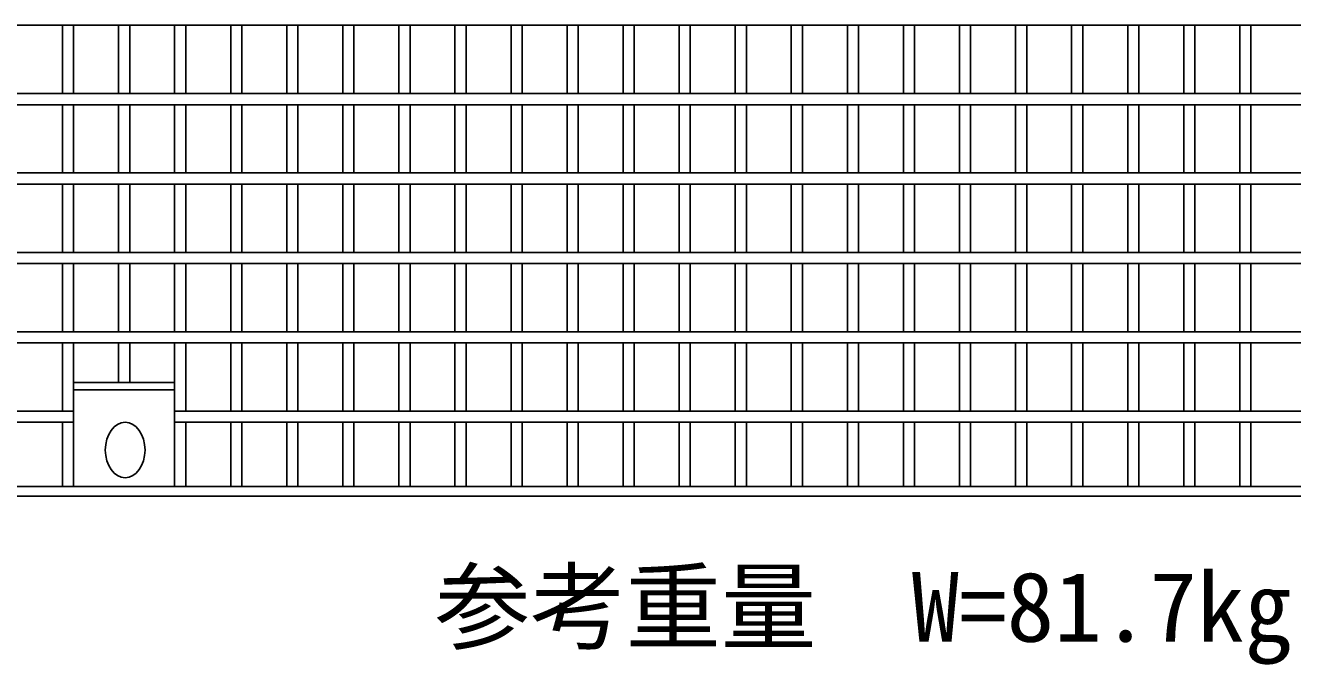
# Model space of a CAD drawing. Units: millimetres, scale not verified. Extents: x -25200 to 25200, y -8910 to 8910.
# Drawn here: x -7375 to -6577, y 2010 to 2413 of the extents above; entities that cross this region are included whole.
import ezdxf
from ezdxf.enums import TextEntityAlignment as Align

# ---------------------------------------------------------------- set-up
doc = ezdxf.new("R2010")
doc.units = ezdxf.units.MM
doc.header["$LTSCALE"] = 30
doc.layers.add('0-0_DIM', color=7, linetype='Continuous', lineweight=25)
doc.layers.add('0-2_HATCH', color=6, linetype='Continuous', lineweight=25)
doc.styles.add('ＭＳ ゴシック', font='')
doc.styles.get('ＭＳ ゴシック').set_extended_font_data('MS Gothic')

msp = doc.modelspace()

# ---------------------------------------------------------------- linework, layer by layer
at = {"layer": '0-2_HATCH'}
for p, q in [((-7422.21, 2412.91), (-6427.21, 2412.91)), ((-7351.64, 2369.91), (-7351.64, 2412.91)), ((-7344.64, 2369.91), (-7344.64, 2412.91)), ((-7316.36, 2369.91), (-7316.36, 2412.91)), ((-7309.36, 2369.91), (-7309.36, 2412.91)), ((-7281.07, 2369.91), (-7281.07, 2412.91)), ((-7274.07, 2369.91), (-7274.07, 2412.91)), ((-7245.78, 2369.91), (-7245.78, 2412.91)), ((-7238.78, 2369.91), (-7238.78, 2412.91)), ((-7210.5, 2369.91), (-7210.5, 2412.91)), ((-7203.5, 2369.91), (-7203.5, 2412.91)), ((-7175.21, 2369.91), (-7175.21, 2412.91)), ((-7168.21, 2369.91), (-7168.21, 2412.91)), ((-7139.93, 2369.91), (-7139.93, 2412.91)), ((-7132.93, 2369.91), (-7132.93, 2412.91)), ((-7104.64, 2369.91), (-7104.64, 2412.91)), ((-7097.64, 2369.91), (-7097.64, 2412.91)), ((-7069.36, 2369.91), (-7069.36, 2412.91)), ((-7062.36, 2369.91), (-7062.36, 2412.91)), ((-7034.07, 2369.91), (-7034.07, 2412.91)), ((-7027.07, 2369.91), (-7027.07, 2412.91)), ((-6998.78, 2369.91), (-6998.78, 2412.91)), ((-6991.78, 2369.91), (-6991.78, 2412.91)), ((-6963.5, 2369.91), (-6963.5, 2412.91)), ((-6956.5, 2369.91), (-6956.5, 2412.91)), ((-6928.21, 2369.91), (-6928.21, 2412.91)), ((-6921.21, 2369.91), (-6921.21, 2412.91)), ((-6892.93, 2369.91), (-6892.93, 2412.91)), ((-6885.93, 2369.91), (-6885.93, 2412.91)), ((-6857.64, 2369.91), (-6857.64, 2412.91)), ((-6850.64, 2369.91), (-6850.64, 2412.91)), ((-6822.36, 2369.91), (-6822.36, 2412.91)), ((-6815.36, 2369.91), (-6815.36, 2412.91)), ((-6787.07, 2369.91), (-6787.07, 2412.91)), ((-6780.07, 2369.91), (-6780.07, 2412.91)), ((-6751.78, 2369.91), (-6751.78, 2412.91)), ((-6744.78, 2369.91), (-6744.78, 2412.91)), ((-6716.5, 2369.91), (-6716.5, 2412.91)), ((-6709.5, 2369.91), (-6709.5, 2412.91)), ((-6681.21, 2369.91), (-6681.21, 2412.91)), ((-6674.21, 2369.91), (-6674.21, 2412.91)), ((-6645.93, 2369.91), (-6645.93, 2412.91)), ((-6638.93, 2369.91), (-6638.93, 2412.91)), ((-6610.64, 2369.91), (-6610.64, 2412.91)), ((-6603.64, 2369.91), (-6603.64, 2412.91)), ((-6427.21, 2369.91), (-7422.21, 2369.91)), ((-7422.21, 2362.91), (-6427.21, 2362.91)), ((-7351.64, 2319.91), (-7351.64, 2362.91)), ((-7344.64, 2319.91), (-7344.64, 2362.91)), ((-7316.36, 2319.91), (-7316.36, 2362.91)), ((-7309.36, 2319.91), (-7309.36, 2362.91)), ((-7281.07, 2319.91), (-7281.07, 2362.91)), ((-7274.07, 2319.91), (-7274.07, 2362.91)), ((-7245.78, 2319.91), (-7245.78, 2362.91)), ((-7238.78, 2319.91), (-7238.78, 2362.91)), ((-7210.5, 2319.91), (-7210.5, 2362.91)), ((-7203.5, 2319.91), (-7203.5, 2362.91)), ((-7175.21, 2319.91), (-7175.21, 2362.91)), ((-7168.21, 2319.91), (-7168.21, 2362.91)), ((-7139.93, 2319.91), (-7139.93, 2362.91)), ((-7132.93, 2319.91), (-7132.93, 2362.91)), ((-7104.64, 2319.91), (-7104.64, 2362.91)), ((-7097.64, 2319.91), (-7097.64, 2362.91)), ((-7069.36, 2319.91), (-7069.36, 2362.91)), ((-7062.36, 2319.91), (-7062.36, 2362.91)), ((-7034.07, 2319.91), (-7034.07, 2362.91)), ((-7027.07, 2319.91), (-7027.07, 2362.91)), ((-6998.78, 2319.91), (-6998.78, 2362.91)), ((-6991.78, 2319.91), (-6991.78, 2362.91)), ((-6963.5, 2319.91), (-6963.5, 2362.91)), ((-6956.5, 2319.91), (-6956.5, 2362.91)), ((-6928.21, 2319.91), (-6928.21, 2362.91)), ((-6921.21, 2319.91), (-6921.21, 2362.91)), ((-6892.93, 2319.91), (-6892.93, 2362.91)), ((-6885.93, 2319.91), (-6885.93, 2362.91)), ((-6857.64, 2319.91), (-6857.64, 2362.91)), ((-6850.64, 2319.91), (-6850.64, 2362.91)), ((-6822.36, 2319.91), (-6822.36, 2362.91)), ((-6815.36, 2319.91), (-6815.36, 2362.91)), ((-6787.07, 2319.91), (-6787.07, 2362.91)), ((-6780.07, 2319.91), (-6780.07, 2362.91)), ((-6751.78, 2319.91), (-6751.78, 2362.91)), ((-6744.78, 2319.91), (-6744.78, 2362.91)), ((-6716.5, 2319.91), (-6716.5, 2362.91)), ((-6709.5, 2319.91), (-6709.5, 2362.91)), ((-6681.21, 2319.91), (-6681.21, 2362.91)), ((-6674.21, 2319.91), (-6674.21, 2362.91)), ((-6645.93, 2319.91), (-6645.93, 2362.91)), ((-6638.93, 2319.91), (-6638.93, 2362.91)), ((-6610.64, 2319.91), (-6610.64, 2362.91)), ((-6603.64, 2319.91), (-6603.64, 2362.91)), ((-6427.21, 2319.91), (-7422.21, 2319.91)), ((-7422.21, 2312.91), (-6427.21, 2312.91)), ((-7351.64, 2269.91), (-7351.64, 2312.91)), ((-7344.64, 2269.91), (-7344.64, 2312.91)), ((-7316.36, 2269.91), (-7316.36, 2312.91)), ((-7309.36, 2269.91), (-7309.36, 2312.91)), ((-7281.07, 2269.91), (-7281.07, 2312.91)), ((-7274.07, 2269.91), (-7274.07, 2312.91)), ((-7245.78, 2269.91), (-7245.78, 2312.91)), ((-7238.78, 2269.91), (-7238.78, 2312.91)), ((-7210.5, 2269.91), (-7210.5, 2312.91)), ((-7203.5, 2269.91), (-7203.5, 2312.91)), ((-7175.21, 2269.91), (-7175.21, 2312.91)), ((-7168.21, 2269.91), (-7168.21, 2312.91)), ((-7139.93, 2269.91), (-7139.93, 2312.91)), ((-7132.93, 2269.91), (-7132.93, 2312.91)), ((-7104.64, 2269.91), (-7104.64, 2312.91)), ((-7097.64, 2269.91), (-7097.64, 2312.91)), ((-7069.36, 2269.91), (-7069.36, 2312.91)), ((-7062.36, 2269.91), (-7062.36, 2312.91)), ((-7034.07, 2269.91), (-7034.07, 2312.91)), ((-7027.07, 2269.91), (-7027.07, 2312.91)), ((-6998.78, 2269.91), (-6998.78, 2312.91)), ((-6991.78, 2269.91), (-6991.78, 2312.91)), ((-6963.5, 2269.91), (-6963.5, 2312.91)), ((-6956.5, 2269.91), (-6956.5, 2312.91)), ((-6928.21, 2269.91), (-6928.21, 2312.91)), ((-6921.21, 2269.91), (-6921.21, 2312.91)), ((-6892.93, 2269.91), (-6892.93, 2312.91)), ((-6885.93, 2269.91), (-6885.93, 2312.91)), ((-6857.64, 2269.91), (-6857.64, 2312.91)), ((-6850.64, 2269.91), (-6850.64, 2312.91)), ((-6822.36, 2269.91), (-6822.36, 2312.91)), ((-6815.36, 2269.91), (-6815.36, 2312.91)), ((-6787.07, 2269.91), (-6787.07, 2312.91)), ((-6780.07, 2269.91), (-6780.07, 2312.91)), ((-6751.78, 2269.91), (-6751.78, 2312.91)), ((-6744.78, 2269.91), (-6744.78, 2312.91)), ((-6716.5, 2269.91), (-6716.5, 2312.91)), ((-6709.5, 2269.91), (-6709.5, 2312.91)), ((-6681.21, 2269.91), (-6681.21, 2312.91)), ((-6674.21, 2269.91), (-6674.21, 2312.91)), ((-6645.93, 2269.91), (-6645.93, 2312.91)), ((-6638.93, 2269.91), (-6638.93, 2312.91)), ((-6610.64, 2269.91), (-6610.64, 2312.91)), ((-6603.64, 2269.91), (-6603.64, 2312.91)), ((-6427.21, 2269.91), (-7422.21, 2269.91)), ((-7422.21, 2262.91), (-6427.21, 2262.91)), ((-7351.64, 2219.91), (-7351.64, 2262.91)), ((-7344.64, 2219.91), (-7344.64, 2262.91)), ((-7316.36, 2219.91), (-7316.36, 2262.91)), ((-7309.36, 2219.91), (-7309.36, 2262.91)), ((-7281.07, 2219.91), (-7281.07, 2262.91)), ((-7274.07, 2219.91), (-7274.07, 2262.91)), ((-7245.78, 2219.91), (-7245.78, 2262.91)), ((-7238.78, 2219.91), (-7238.78, 2262.91)), ((-7210.5, 2219.91), (-7210.5, 2262.91)), ((-7203.5, 2219.91), (-7203.5, 2262.91)), ((-7175.21, 2219.91), (-7175.21, 2262.91)), ((-7168.21, 2219.91), (-7168.21, 2262.91)), ((-7139.93, 2219.91), (-7139.93, 2262.91)), ((-7132.93, 2219.91), (-7132.93, 2262.91)), ((-7104.64, 2219.91), (-7104.64, 2262.91)), ((-7097.64, 2219.91), (-7097.64, 2262.91)), ((-7069.36, 2219.91), (-7069.36, 2262.91)), ((-7062.36, 2219.91), (-7062.36, 2262.91)), ((-7034.07, 2219.91), (-7034.07, 2262.91)), ((-7027.07, 2219.91), (-7027.07, 2262.91)), ((-6998.78, 2219.91), (-6998.78, 2262.91)), ((-6991.78, 2219.91), (-6991.78, 2262.91)), ((-6963.5, 2219.91), (-6963.5, 2262.91)), ((-6956.5, 2219.91), (-6956.5, 2262.91)), ((-6928.21, 2219.91), (-6928.21, 2262.91)), ((-6921.21, 2219.91), (-6921.21, 2262.91)), ((-6892.93, 2219.91), (-6892.93, 2262.91)), ((-6885.93, 2219.91), (-6885.93, 2262.91)), ((-6857.64, 2219.91), (-6857.64, 2262.91)), ((-6850.64, 2219.91), (-6850.64, 2262.91)), ((-6822.36, 2219.91), (-6822.36, 2262.91)), ((-6815.36, 2219.91), (-6815.36, 2262.91)), ((-6787.07, 2219.91), (-6787.07, 2262.91)), ((-6780.07, 2219.91), (-6780.07, 2262.91)), ((-6751.78, 2219.91), (-6751.78, 2262.91)), ((-6744.78, 2219.91), (-6744.78, 2262.91)), ((-6716.5, 2219.91), (-6716.5, 2262.91)), ((-6709.5, 2219.91), (-6709.5, 2262.91)), ((-6681.21, 2219.91), (-6681.21, 2262.91)), ((-6674.21, 2219.91), (-6674.21, 2262.91)), ((-6645.93, 2219.91), (-6645.93, 2262.91)), ((-6638.93, 2219.91), (-6638.93, 2262.91)), ((-6610.64, 2219.91), (-6610.64, 2262.91)), ((-6603.64, 2219.91), (-6603.64, 2262.91)), ((-6427.21, 2219.91), (-7422.21, 2219.91)), ((-7422.21, 2212.91), (-6427.21, 2212.91)), ((-7351.64, 2169.91), (-7351.64, 2212.91)), ((-7344.64, 2212.91), (-7344.64, 2122.41)), ((-7316.36, 2187.91), (-7316.36, 2212.91)), ((-7309.36, 2187.91), (-7309.36, 2212.91)), ((-7281.07, 2122.41), (-7281.07, 2212.91)), ((-7274.07, 2169.91), (-7274.07, 2212.91)), ((-7245.78, 2169.91), (-7245.78, 2212.91)), ((-7238.78, 2169.91), (-7238.78, 2212.91)), ((-7210.5, 2169.91), (-7210.5, 2212.91)), ((-7203.5, 2169.91), (-7203.5, 2212.91)), ((-7175.21, 2169.91), (-7175.21, 2212.91)), ((-7168.21, 2169.91), (-7168.21, 2212.91)), ((-7139.93, 2169.91), (-7139.93, 2212.91)), ((-7132.93, 2169.91), (-7132.93, 2212.91)), ((-7104.64, 2169.91), (-7104.64, 2212.91)), ((-7097.64, 2169.91), (-7097.64, 2212.91)), ((-7069.36, 2169.91), (-7069.36, 2212.91)), ((-7062.36, 2169.91), (-7062.36, 2212.91)), ((-7034.07, 2169.91), (-7034.07, 2212.91)), ((-7027.07, 2169.91), (-7027.07, 2212.91)), ((-6998.78, 2169.91), (-6998.78, 2212.91)), ((-6991.78, 2169.91), (-6991.78, 2212.91)), ((-6963.5, 2169.91), (-6963.5, 2212.91)), ((-6956.5, 2169.91), (-6956.5, 2212.91)), ((-6928.21, 2169.91), (-6928.21, 2212.91)), ((-6921.21, 2169.91), (-6921.21, 2212.91)), ((-6892.93, 2169.91), (-6892.93, 2212.91)), ((-6885.93, 2169.91), (-6885.93, 2212.91)), ((-6857.64, 2169.91), (-6857.64, 2212.91)), ((-6850.64, 2169.91), (-6850.64, 2212.91)), ((-6822.36, 2169.91), (-6822.36, 2212.91)), ((-6815.36, 2169.91), (-6815.36, 2212.91)), ((-6787.07, 2169.91), (-6787.07, 2212.91)), ((-6780.07, 2169.91), (-6780.07, 2212.91)), ((-6751.78, 2169.91), (-6751.78, 2212.91)), ((-6744.78, 2169.91), (-6744.78, 2212.91)), ((-6716.5, 2169.91), (-6716.5, 2212.91)), ((-6709.5, 2169.91), (-6709.5, 2212.91)), ((-6681.21, 2169.91), (-6681.21, 2212.91)), ((-6674.21, 2169.91), (-6674.21, 2212.91)), ((-6645.93, 2169.91), (-6645.93, 2212.91)), ((-6638.93, 2169.91), (-6638.93, 2212.91)), ((-6610.64, 2169.91), (-6610.64, 2212.91)), ((-6603.64, 2169.91), (-6603.64, 2212.91)), ((-7344.64, 2187.91), (-7281.07, 2187.91)), ((-7344.64, 2183.41), (-7281.07, 2183.41)), ((-7344.64, 2169.91), (-7422.21, 2169.91)), ((-6568.36, 2169.91), (-7281.07, 2169.91)), ((-7422.21, 2162.91), (-7344.64, 2162.91)), ((-7351.64, 2122.41), (-7351.64, 2162.91)), ((-7281.07, 2162.91), (-6568.36, 2162.91)), ((-7274.07, 2122.41), (-7274.07, 2162.91)), ((-7245.78, 2122.41), (-7245.78, 2162.91)), ((-7238.78, 2122.41), (-7238.78, 2162.91)), ((-7210.5, 2122.41), (-7210.5, 2162.91)), ((-7203.5, 2122.41), (-7203.5, 2162.91)), ((-7175.21, 2122.41), (-7175.21, 2162.91)), ((-7168.21, 2122.41), (-7168.21, 2162.91)), ((-7139.93, 2122.41), (-7139.93, 2162.91)), ((-7132.93, 2122.41), (-7132.93, 2162.91)), ((-7104.64, 2122.41), (-7104.64, 2162.91)), ((-7097.64, 2122.41), (-7097.64, 2162.91)), ((-7069.36, 2122.41), (-7069.36, 2162.91)), ((-7062.36, 2122.41), (-7062.36, 2162.91)), ((-7034.07, 2122.41), (-7034.07, 2162.91)), ((-7027.07, 2122.41), (-7027.07, 2162.91)), ((-6998.78, 2122.41), (-6998.78, 2162.91)), ((-6991.78, 2122.41), (-6991.78, 2162.91)), ((-6963.5, 2122.41), (-6963.5, 2162.91)), ((-6956.5, 2122.41), (-6956.5, 2162.91)), ((-6928.21, 2122.41), (-6928.21, 2162.91)), ((-6921.21, 2122.41), (-6921.21, 2162.91)), ((-6892.93, 2122.41), (-6892.93, 2162.91)), ((-6885.93, 2122.41), (-6885.93, 2162.91)), ((-6857.64, 2122.41), (-6857.64, 2162.91)), ((-6850.64, 2122.41), (-6850.64, 2162.91)), ((-6822.36, 2122.41), (-6822.36, 2162.91)), ((-6815.36, 2122.41), (-6815.36, 2162.91)), ((-6787.07, 2122.41), (-6787.07, 2162.91)), ((-6780.07, 2122.41), (-6780.07, 2162.91)), ((-6751.78, 2122.41), (-6751.78, 2162.91)), ((-6744.78, 2122.41), (-6744.78, 2162.91)), ((-6716.5, 2122.41), (-6716.5, 2162.91)), ((-6709.5, 2122.41), (-6709.5, 2162.91)), ((-6681.21, 2122.41), (-6681.21, 2162.91)), ((-6674.21, 2122.41), (-6674.21, 2162.91)), ((-6645.93, 2122.41), (-6645.93, 2162.91)), ((-6638.93, 2122.41), (-6638.93, 2162.91)), ((-6610.64, 2122.41), (-6610.64, 2162.91)), ((-6603.64, 2122.41), (-6603.64, 2162.91)), ((-6427.21, 2122.41), (-7422.21, 2122.41)), ((-6427.21, 2116.41), (-7422.21, 2116.41))]:
    msp.add_line(p, q, dxfattribs=at)
msp.add_ellipse((-7312.21, 2145.41), major_axis=(0, -17.5), ratio=0.714286, dxfattribs=at)

# ---------------------------------------------------------------- texts
at = {"layer": '0-0_DIM', "style": 'ＭＳ ゴシック'}
msp.add_text('参考重量\u3000W=81.7kg', height=43.99, dxfattribs=at).set_placement((-7117.23, 2011.48), align=Align.BOTTOM_LEFT)

doc.saveas('drawing.dxf')
